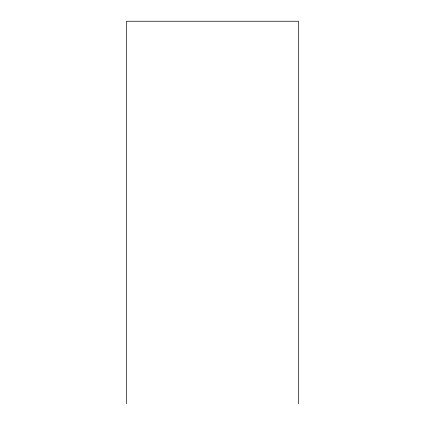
<?xml version="1.0" encoding="UTF-8"?>
<svg xmlns="http://www.w3.org/2000/svg" width="425" height="425" viewBox="0 0 425 425"><rect width="100%" height="100%" fill="white"/><g stroke="black" fill="none" stroke-linecap="round" stroke-linejoin="round"><path stroke-width="0.64" d="M298.43 403.75L298.43 21.25L126.57 21.25L126.57 403.75"/></g></svg>
